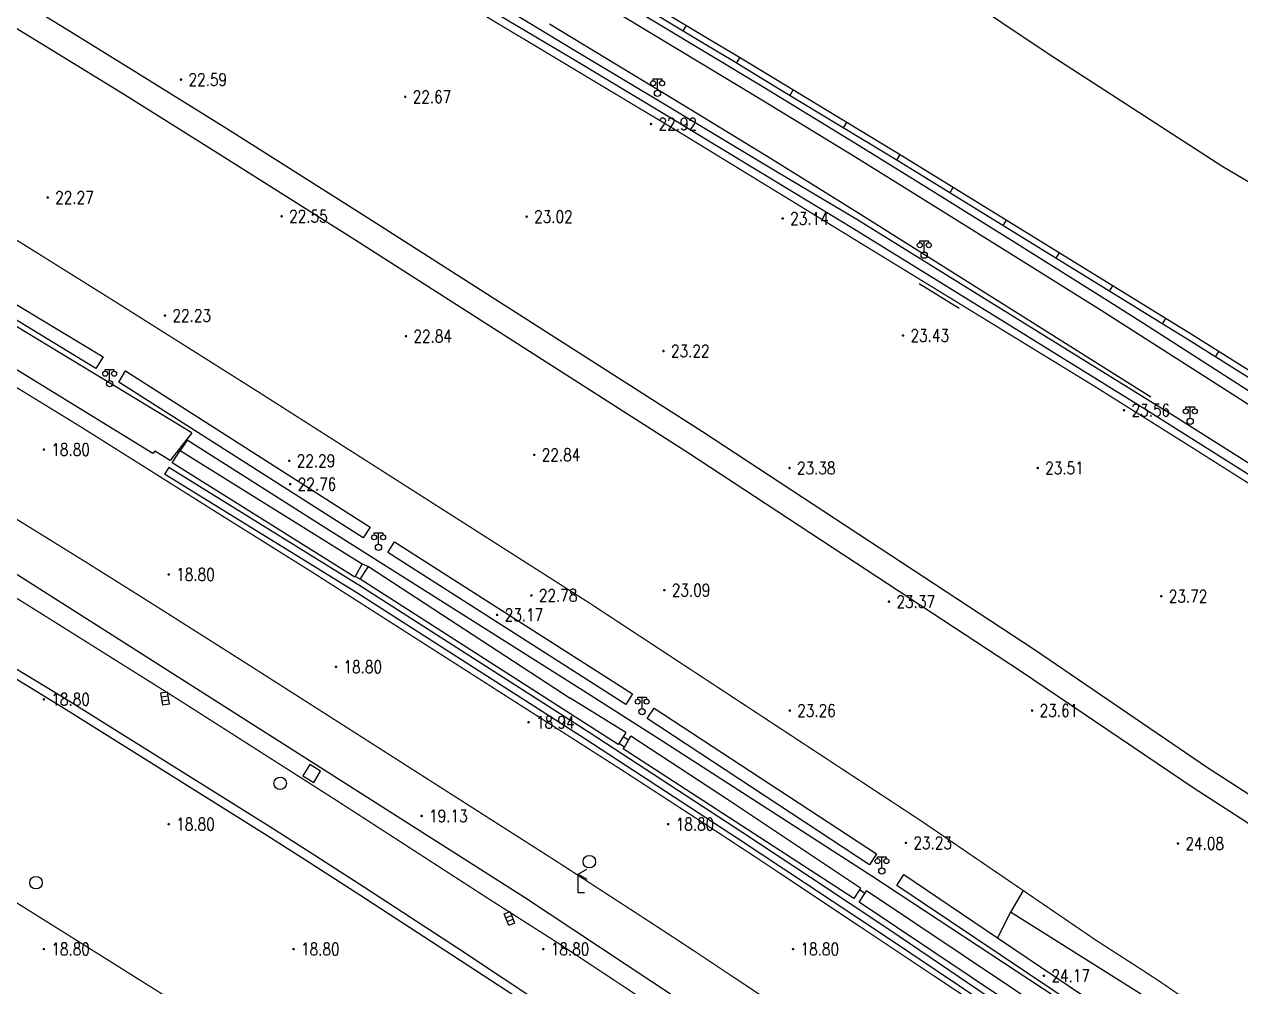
# Model space of a CAD drawing. Extents: x 404846 to 408477, y 3390929 to 3392894.
# Drawn here: x 407409.8 to 407507.2, y 3391771.4 to 3391848.4 of the extents above; entities that cross this region are included whole.
import ezdxf
from ezdxf.enums import TextEntityAlignment as Align

# ---------------------------------------------------------------- set-up
doc = ezdxf.new("R2010")
doc.units = 0
doc.header["$LTSCALE"] = 0.5
doc.layers.get('0').update_dxf_attribs({"linetype": 'CONTINUOUS'})
for name, color, linetype in [('DLDW', 11, 'CONTINUOUS'), ('DLSS', 4, 'CONTINUOUS'), ('DMTZ', 3, 'CONTINUOUS'), ('FZTZ', 7, 'CONTINUOUS'), ('GCD', 1, 'CONTINUOUS'), ('GXYZ', 2, 'CONTINUOUS'), ('JMD', 6, 'CONTINUOUS'), ('SXSS', 5, 'CONTINUOUS'), ('ZBTZ', 3, 'CONTINUOUS')]:
    doc.layers.add(name, color=color, linetype=linetype)
doc.styles.add('HZ', font='rs.shx', dxfattribs={"width": 0.8, "bigfont": 'hztxt.shx'})
doc.linetypes.add('10412', pattern='A,2,[158,AAA.SHX,S=1,R=0,X=0,Y=0],2,[151,AAA.SHX,S=1,R=0,X=0,Y=3],1e-11', length=4)
doc.linetypes.add('10421', pattern='A,2,[150,AAA.SHX,S=0.5,R=0,X=0,Y=0.5],1e-11', length=2)
doc.linetypes.add('10422', pattern='A,0.75,[150,AAA.SHX,S=0.5,R=0,X=0,Y=0.5],1.5,[177,AAA.SHX,S=1,R=0,X=0,Y=0.4],0.75', length=3)
doc.linetypes.add('1161', pattern='A,0,[149,AAA.SHX,S=0.15,R=0,X=0,Y=0],-1.6', length=1.6)
doc.linetypes.add('444', pattern='A,4.5,[145,AAA.SHX,S=1,R=0,X=0,Y=1],4.5,-0.5,[146,AAA.SHX,S=1,R=0,X=0,Y=0],-0.5', length=10)
doc.linetypes.add('732', pattern='A,9,-0.5,[162,AAA.SHX,S=1,R=0,X=0,Y=0],-0.5', length=10)

# ---------------------------------------------------------------- blocks, each defined once
blk = doc.blocks.new('gc097')
for p, q in [((-0.7, 2), (-0.7, 2.3)), ((-0.7, 2.3), (0.7, 2.3)), ((0, 0.5), (0, 2.3)), ((0.7, 2.3), (0.7, 2))]:
    blk.add_line(p, q)
for centre, radius in [((-0.7, 1.6), 0.4), ((0.73, 1.6), 0.4), ((0, 0), 0.5)]:
    blk.add_circle(centre, radius)
blk = doc.blocks.new('gc052')
for p, q in [((0, 3), (1.39, 3.8)), ((0, 3), (1.39, 2.2)), ((0, 0), (0, 3)), ((1, 0), (0, 0))]:
    blk.add_line(p, q)
blk = doc.blocks.new('GC200')
at = {"linetype": 'Continuous', "const_width": 0.2, "flags": 128}
blk.add_lwpolyline([(-0.1, 0, 1), (0.1, 0, 1)], format="xyb", close=True, dxfattribs=at)
blk = doc.blocks.new('gc188')
blk.add_circle((0, 0), 1)
blk = doc.blocks.new('gc041')
for p, q in [((-1, 0.5), (1, 0.5)), ((-1, -0.5), (-1, 0.5)), ((-0.33, 0.5), (-0.33, -0.5)), ((0.33, 0.5), (0.33, -0.5)), ((1, 0.5), (1, -0.5)), ((1, -0.5), (-1, -0.5))]:
    blk.add_line(p, q)

msp = doc.modelspace()

# ---------------------------------------------------------------- linework, layer by layer
at = {"layer": 'DLSS', "linetype": 'Continuous', "const_width": 0.1, "flags": 128}
for points, elevation in [([(407440.654, 3391852.712), (407450.259, 3391846.982), (407462.783, 3391839.473), (407495.515, 3391819.44), (407503.271, 3391814.572)], 23.14), ([(407455.09, 3391802.066), (407428.542, 3391818.993), (407417.165, 3391826.164), (407410.122, 3391830.567), (407404.474, 3391834.047), (407397.745, 3391838.164), (407380.451, 3391848.379)], 22.258), ([(407457.306, 3391788.94), (407432.845, 3391804.566), (407424.98, 3391809.488), (407414.314, 3391816.202), (407407.706, 3391820.253), (407378.733, 3391837.849)], 18.984), ([(407452.415, 3391781.407), (407428.019, 3391796.976), (407420.367, 3391801.827), (407414.885, 3391805.27), (407409.598, 3391808.543), (407395.259, 3391817.418), (407374.716, 3391829.907)], 18.986), ([(407422.207, 3391794.312), (407410.785, 3391801.476), (407400.884, 3391807.638), (407383.932, 3391818.106), (407374.564, 3391823.707)], 18.864), ([(407543.346, 3391788.747), (407517.366, 3391805.649), (407503.271, 3391814.572)], 24.055), ([(407413.478, 3391775.396), (407399.867, 3391783.918), (407389.99, 3391790.064), (407373.101, 3391800.494), (407367.089, 3391804.176)], 18.866), ([(407495.645, 3391775.072), (407489.779, 3391779.075), (407481.568, 3391784.678), (407455.09, 3391802.066)], 23.658), ([(407452.454, 3391774.917), (407447.04, 3391778.367), (407434.948, 3391786.184), (407422.207, 3391794.312)], 18.905), ([(407493.869, 3391764.759), (407479.536, 3391774.303), (407468.531, 3391781.631), (407465.254, 3391783.78), (407457.306, 3391788.94)], 18.956), ([(407488.89, 3391757.234), (407474.545, 3391766.836), (407463.578, 3391774.139), (407460.353, 3391776.254), (407452.415, 3391781.407)], 18.984), ([(407452.736, 3391750.049), (407435.769, 3391761.126), (407428.419, 3391765.916), (407424.071, 3391768.728), (407420.802, 3391770.799), (407413.478, 3391775.396)], 18.825), ([(407493.412, 3391747.436), (407492.158, 3391748.293), (407487.514, 3391751.498), (407481.514, 3391755.587), (407475.056, 3391759.942), (407466.174, 3391765.843), (407452.454, 3391774.917)], 18.905), ([(407533.803, 3391748.993), (407525.638, 3391754.636), (407520.741, 3391758.052), (407516.409, 3391761.107), (407514.227, 3391762.624), (407508.551, 3391766.419), (407500.779, 3391771.75), (407499.251, 3391772.752), (407495.645, 3391775.072)], 24.301)]:
    msp.add_lwpolyline(points, dxfattribs=dict(at, elevation=elevation))
at = {"layer": 'DMTZ', "linetype": '10422', "flags": 128}
for points, elevation in [([(407476.557, 3391833.345), (407469.549, 3391837.681), (407462.697, 3391841.89), (407451.865, 3391848.437)], 23.367), ([(407500.01, 3391818.566), (407476.557, 3391833.345)], 23.555), ([(407436.862, 3391805.226), (407436.301, 3391804.218), (407436.273, 3391804.169), (407421.641, 3391813.313), (407422.264, 3391814.31)], 21.432), ([(407436.698, 3391803.997), (407437.353, 3391805.019)], 21.585), ([(407436.698, 3391803.997), (407436.301, 3391804.218)], 20.966), ([(407457.957, 3391791.713), (407457.743, 3391791.366), (407457.413, 3391790.833), (407457.366, 3391790.757), (407436.698, 3391803.997)], 21.954), ([(407476.763, 3391779.252), (407476.674, 3391779.113), (407476.233, 3391778.425), (407457.756, 3391790.406), (407457.851, 3391790.562), (407458.177, 3391791.098), (407458.379, 3391791.43)], 22.153), ([(407457.851, 3391790.562), (407457.413, 3391790.833)], 21.16), ([(407491.601, 3391768.117), (407476.667, 3391778.149), (407477.099, 3391778.841), (407477.232, 3391779.053)], 22.264)]:
    msp.add_lwpolyline(points, dxfattribs=dict(at, elevation=elevation))
at = {"layer": 'DMTZ', "linetype": '10412', "flags": 128}
for points, elevation in [([(407423.205, 3391815.723), (407409.103, 3391824.257), (407392.381, 3391834.249), (407382.496, 3391840.077)], 21.814), ([(407454.3, 3391795.217), (407433.8, 3391808.166), (407422.837, 3391815.146)], 22.43), ([(407496.655, 3391767.713), (407477.668, 3391780.231), (407460.566, 3391791.239), (407454.3, 3391795.217)], 23.296)]:
    msp.add_lwpolyline(points, dxfattribs=dict(at, elevation=elevation))
at = {"layer": 'DMTZ', "linetype": '10422', "flags": 128}
for points, elevation in [([(407415.526, 3391820.863), (407395.386, 3391833.113), (407395.902, 3391833.987), (407416.1, 3391821.809), (407415.526, 3391820.863)], 22.466), ([(407436.942, 3391807.318), (407417.361, 3391819.776), (407417.896, 3391820.694), (407437.503, 3391808.175), (407436.942, 3391807.318)], 22.703), ([(407457.957, 3391793.955), (407438.897, 3391806.144), (407439.444, 3391806.999), (407458.504, 3391794.81), (407457.957, 3391793.955)], 23.181), ([(407477.474, 3391781.138), (407459.676, 3391792.849), (407460.231, 3391793.677), (407478.035, 3391782.002), (407477.474, 3391781.138)], 23.882), ([(407498.582, 3391766.791), (407479.681, 3391779.472), (407480.228, 3391780.35), (407487.741, 3391775.277), (407499.125, 3391767.592), (407498.582, 3391766.791)], 24.206)]:
    msp.add_lwpolyline(points, close=True, dxfattribs=dict(at, elevation=elevation))
at = {"layer": 'DMTZ', "linetype": '10421', "elevation": 24.176, "flags": 128}
msp.add_lwpolyline([(407532.821, 3391747.615), (407502.29, 3391768.854), (407488.788, 3391777.33)], dxfattribs=at)
at = {"layer": 'FZTZ', "linetype": 'Continuous', "elevation": 19.021, "flags": 128}
msp.add_lwpolyline([(407433.527, 3391788.623), (407432.653, 3391789.156), (407432.101, 3391788.251), (407432.975, 3391787.718), (407433.527, 3391788.623)], close=True, dxfattribs=at)
at = {"layer": 'GXYZ', "linetype": '732', "elevation": 23.804, "flags": 128}
for points in [[(407455.978, 3391851.272), (407469.007, 3391843.405), (407476.66, 3391838.74), (407482.046, 3391835.402), (407489.065, 3391831.019), (407496.528, 3391826.333), (407499.433, 3391824.496), (407507.708, 3391819.2), (407517.457, 3391812.873), (407526.613, 3391806.882), (407556.382, 3391787.345)], [(407455.489, 3391850.462), (407468.516, 3391842.596), (407476.164, 3391837.934), (407481.546, 3391834.599), (407488.563, 3391830.217), (407496.023, 3391825.532), (407498.925, 3391823.697), (407507.195, 3391818.405), (407516.94, 3391812.08), (407526.095, 3391806.09), (407555.863, 3391786.553)]]:
    msp.add_lwpolyline(points, dxfattribs=at)
at = {"layer": 'JMD', "linetype": '444', "flags": 128}
for points, elevation in [([(407449.861, 3391778.516), (407407.492, 3391805.45), (407375.351, 3391825.009)], 21.965), ([(407491.789, 3391750.47), (407474.372, 3391762.278), (407449.861, 3391778.516)], 22.062)]:
    msp.add_lwpolyline(points, dxfattribs=dict(at, elevation=elevation))
at = {"layer": 'SXSS', "linetype": 'Continuous'}
for p, q in [((407462.795, 3391848.343), (407462.537, 3391847.915)), ((407467.075, 3391845.759), (407466.816, 3391845.331)), ((407471.354, 3391843.171), (407471.095, 3391842.744)), ((407475.632, 3391840.584), (407475.373, 3391840.156)), ((407479.91, 3391837.996), (407479.652, 3391837.568)), ((407484.167, 3391835.373), (407483.905, 3391834.948)), ((407488.423, 3391832.748), (407488.16, 3391832.323)), ((407492.678, 3391830.123), (407492.416, 3391829.698)), ((407496.934, 3391827.498), (407496.671, 3391827.073)), ((407501.189, 3391824.873), (407500.927, 3391824.448)), ((407505.435, 3391822.233), (407505.17, 3391821.809))]:
    msp.add_line(p, q, dxfattribs=at)
at = {"layer": 'SXSS', "linetype": '10422', "elevation": 24.672, "flags": 128}
msp.add_lwpolyline([(407563.867, 3391783.717), (407561.331, 3391785.46), (407558.282, 3391787.557), (407554.084, 3391790.343), (407550.015, 3391793.045), (407534.862, 3391802.898), (407525.572, 3391808.87), (407514.409, 3391816.018), (407503.049, 3391823.138), (407479.883, 3391837.428), (407470.472, 3391843.12), (407466.4, 3391845.582), (407464.517, 3391846.72), (407455.1, 3391852.403), (407442.995, 3391859.595), (407433.573, 3391865.066), (407422.628, 3391871.488), (407417.956, 3391874.179), (407414.229, 3391876.293), (407411.396, 3391877.859), (407403.508, 3391882.028), (407397.953, 3391885.145)], dxfattribs=at)
at = {"layer": 'SXSS', "color": 7, "linetype": 'Continuous', "elevation": 24.672, "flags": 128}
msp.add_lwpolyline([(407564.15, 3391784.129), (407561.614, 3391785.872), (407558.562, 3391787.971), (407554.361, 3391790.76), (407550.29, 3391793.463), (407535.133, 3391803.318), (407525.842, 3391809.291), (407514.677, 3391816.44), (407503.313, 3391823.563), (407480.144, 3391837.855), (407470.731, 3391843.548), (407466.659, 3391846.01), (407464.776, 3391847.148), (407455.357, 3391852.832), (407443.248, 3391860.026), (407433.825, 3391865.498), (407422.879, 3391871.92), (407418.204, 3391874.613), (407414.473, 3391876.729), (407411.634, 3391878.299), (407403.747, 3391882.467), (407398.198, 3391885.581)], dxfattribs=at)
at = {"layer": 'SXSS', "linetype": 'Continuous', "flags": 128}
for points, elevation in [([(407453.941, 3391869.76), (407461.234, 3391865.48), (407462.207, 3391864.908), (407467.818, 3391861.59), (407472.265, 3391858.924), (407475.609, 3391856.871), (407477.76, 3391855.497), (407480.504, 3391853.688), (407491.883, 3391846.032)], 15.578), ([(407441.378, 3391853.912), (407454.122, 3391846.214), (407461.318, 3391841.898), (407469.947, 3391836.713), (407476.463, 3391832.829)], 22.644), ([(407440.984, 3391853.258), (407453.774, 3391845.632), (407460.968, 3391841.318), (407470.776, 3391835.354), (407476.055, 3391832.172)], 22.725), ([(407491.883, 3391846.032), (407505.789, 3391837.052), (407509.634, 3391834.787)], 15.855), ([(407476.463, 3391832.829), (407487.996, 3391825.684), (407499.944, 3391818.29), (407501.971, 3391817.021), (407508.41, 3391812.95), (407516.177, 3391807.988), (407524.927, 3391802.356), (407533.176, 3391797.009), (407535.897, 3391795.232), (407547.145, 3391787.804)], 23.671), ([(407476.055, 3391832.172), (407487.588, 3391825.026), (407499.535, 3391817.633), (407501.56, 3391816.366), (407507.994, 3391812.297), (407515.759, 3391807.336), (407524.507, 3391801.706), (407532.753, 3391796.36), (407535.473, 3391794.584), (407546.603, 3391787.18)], 23.671), ([(407481.466, 3391827.682), (407484.676, 3391825.714)], 22.949), ([(407421.374, 3391812.957), (407421.033, 3391812.415)], 18.953), ([(407455.022, 3391791.721), (407436.799, 3391803.378), (407421.374, 3391812.957)], 18.939), ([(407454.685, 3391791.206), (407436.415, 3391802.9), (407421.033, 3391812.415)], 18.923), ([(407495.527, 3391764.765), (407479.108, 3391775.898), (407472.769, 3391780.102), (407467.326, 3391783.686), (407455.022, 3391791.721)], 18.992), ([(407495.237, 3391764.34), (407478.767, 3391775.386), (407472.429, 3391779.589), (407466.989, 3391783.171), (407454.685, 3391791.206)], 19.003)]:
    msp.add_lwpolyline(points, dxfattribs=dict(at, elevation=elevation))
at = {"layer": 'ZBTZ', "linetype": '1161', "flags": 128}
for points, elevation in [([(407464.109, 3391815.801), (407437.362, 3391832.896), (407425.924, 3391840.105), (407418.882, 3391844.508), (407413.143, 3391848.045), (407406.299, 3391852.232), (407387.137, 3391863.261)], 22.259), ([(407462.992, 3391814.1), (407436.271, 3391831.177), (407424.842, 3391838.381), (407417.809, 3391842.778), (407412.078, 3391846.31), (407405.243, 3391850.491), (407387.859, 3391860.816)], 22.231), ([(407421.471, 3391813.503), (407420.243, 3391814.256), (407420.093, 3391814.068), (407408.44, 3391821.223), (407379.171, 3391839.006)], 18.979), ([(407413.132, 3391794.381), (407408.247, 3391797.349), (407398.331, 3391803.52), (407381.394, 3391813.979), (407372.121, 3391819.652)], 18.866), ([(407412.716, 3391793.801), (407407.884, 3391796.76), (407397.967, 3391802.931), (407381.032, 3391813.389), (407371.847, 3391818.98)], 18.882), ([(407423.205, 3391815.723), (407421.471, 3391813.503)], 20.547), ([(407504.546, 3391788.895), (407490.706, 3391798.334), (407464.109, 3391815.801)], 23.601), ([(407422.837, 3391815.146), (407422.264, 3391814.31), (407436.862, 3391805.226), (407437.353, 3391805.019), (407453.499, 3391794.484)], 21.618), ([(407503.478, 3391787.236), (407489.578, 3391796.641), (407462.992, 3391814.1)], 23.601), ([(407451.89, 3391769.55), (407444.474, 3391774.46), (407437.042, 3391779.302), (407432.697, 3391782.112), (407429.374, 3391784.218), (407413.132, 3391794.381)], 18.853), ([(407457.957, 3391791.713), (407453.499, 3391794.484)], 21.958), ([(407451.529, 3391769.002), (407444.083, 3391773.861), (407436.653, 3391778.702), (407432.312, 3391781.51), (407428.993, 3391783.614), (407412.716, 3391793.801)], 18.853), ([(407458.177, 3391791.098), (407457.743, 3391791.366)], 21.514), ([(407476.763, 3391779.252), (407466.12, 3391786.351), (407458.379, 3391791.43)], 22.066), ([(407543.351, 3391762.384), (407535.063, 3391768.108), (407530.198, 3391771.5), (407525.796, 3391774.605), (407523.502, 3391776.199), (407517.888, 3391779.952), (407509.93, 3391785.409), (407508.234, 3391786.522), (407504.546, 3391788.895)], 24.302), ([(407542.169, 3391760.726), (407533.933, 3391766.49), (407529.065, 3391769.885), (407524.664, 3391772.988), (407522.391, 3391774.568), (407516.781, 3391778.318), (407508.831, 3391783.77), (407507.159, 3391784.867), (407503.478, 3391787.236)], 24.302), ([(407477.099, 3391778.841), (407476.674, 3391779.113)], 21.859), ([(407492.881, 3391768.568), (407477.232, 3391779.053)], 22.254), ([(407489.779, 3391779.075), (407488.788, 3391777.33), (407487.741, 3391775.277)], 23.768)]:
    msp.add_lwpolyline(points, dxfattribs=dict(at, elevation=elevation))

# ---------------------------------------------------------------- block references
at = {"layer": 'DLDW', "linetype": 'Continuous', "xscale": 0.5, "yscale": 0.5}
for p in [(407460.507, 3391842.911, 22.847), (407481.861, 3391829.945, 22.845), (407416.623, 3391819.651, 21.932), (407503.166, 3391816.642, 23.769), (407438.158, 3391806.55, 22.35), (407459.266, 3391793.391, 23.071), (407478.469, 3391780.623, 23.414)]:
    msp.add_blockref('gc097', p, dxfattribs=at)
at = {"layer": 'DLSS', "linetype": 'Continuous', "xscale": 0.5, "yscale": 0.5}
msp.add_blockref('gc052', (407454.149, 3391778.872, 18.901), dxfattribs=at)
at = {"layer": 'GCD', "linetype": 'Continuous'}
ref = msp.add_blockref('GC200', (407422.344, 3391844.005, 22.587), dxfattribs=dict(at, xscale=0.5, yscale=0.5, zscale=0.5))
ref.add_attrib('height', '22.59', dxfattribs={"linetype": 'Continuous', "height": 1, "style": 'HZ', "width": 0.8}).set_placement((407422.944, 3391844.005, 22.587), align=Align.MIDDLE_LEFT)
ref = msp.add_blockref('GC200', (407440.302, 3391842.63, 22.673), dxfattribs=dict(at, xscale=0.5, yscale=0.5, zscale=0.5))
ref.add_attrib('height', '22.67', dxfattribs={"linetype": 'Continuous', "height": 1, "style": 'HZ', "width": 0.8}).set_placement((407440.902, 3391842.63, 22.673), align=Align.MIDDLE_LEFT)
ref = msp.add_blockref('GC200', (407459.985, 3391840.451, 22.92), dxfattribs=dict(at, xscale=0.5, yscale=0.5, zscale=0.5))
ref.add_attrib('height', '22.92', dxfattribs={"linetype": 'Continuous', "height": 1, "style": 'HZ', "width": 0.8}).set_placement((407460.585, 3391840.451, 22.92), align=Align.MIDDLE_LEFT)
ref = msp.add_blockref('GC200', (407411.667, 3391834.565, 22.271), dxfattribs=dict(at, xscale=0.5, yscale=0.5, zscale=0.5))
ref.add_attrib('height', '22.27', dxfattribs={"linetype": 'Continuous', "height": 1, "style": 'HZ', "width": 0.8}).set_placement((407412.267, 3391834.565, 22.271), align=Align.MIDDLE_LEFT)
ref = msp.add_blockref('GC200', (407430.405, 3391833.06, 22.547), dxfattribs=dict(at, xscale=0.5, yscale=0.5, zscale=0.5))
ref.add_attrib('height', '22.55', dxfattribs={"linetype": 'Continuous', "height": 1, "style": 'HZ', "width": 0.8}).set_placement((407431.005, 3391833.06, 22.547), align=Align.MIDDLE_LEFT)
ref = msp.add_blockref('GC200', (407450.026, 3391833.031, 23.023), dxfattribs=dict(at, xscale=0.5, yscale=0.5, zscale=0.5))
ref.add_attrib('height', '23.02', dxfattribs={"linetype": 'Continuous', "height": 1, "style": 'HZ', "width": 0.8}).set_placement((407450.626, 3391833.031, 23.023), align=Align.MIDDLE_LEFT)
ref = msp.add_blockref('GC200', (407470.531, 3391832.883, 23.141), dxfattribs=dict(at, xscale=0.5, yscale=0.5, zscale=0.5))
ref.add_attrib('height', '23.14', dxfattribs={"linetype": 'Continuous', "height": 1, "style": 'HZ', "width": 0.8}).set_placement((407471.131, 3391832.883, 23.141), align=Align.MIDDLE_LEFT)
ref = msp.add_blockref('GC200', (407421.06, 3391825.109, 22.226), dxfattribs=dict(at, xscale=0.5, yscale=0.5, zscale=0.5))
ref.add_attrib('height', '22.23', dxfattribs={"linetype": 'Continuous', "height": 1, "style": 'HZ', "width": 0.8}).set_placement((407421.66, 3391825.109, 22.226), align=Align.MIDDLE_LEFT)
ref = msp.add_blockref('GC200', (407440.356, 3391823.457, 22.844), dxfattribs=dict(at, xscale=0.5, yscale=0.5, zscale=0.5))
ref.add_attrib('height', '22.84', dxfattribs={"linetype": 'Continuous', "height": 1, "style": 'HZ', "width": 0.8}).set_placement((407440.956, 3391823.457, 22.844), align=Align.MIDDLE_LEFT)
ref = msp.add_blockref('GC200', (407480.165, 3391823.511, 23.432), dxfattribs=dict(at, xscale=0.5, yscale=0.5, zscale=0.5))
ref.add_attrib('height', '23.43', dxfattribs={"linetype": 'Continuous', "height": 1, "style": 'HZ', "width": 0.8}).set_placement((407480.765, 3391823.511, 23.432), align=Align.MIDDLE_LEFT)
ref = msp.add_blockref('GC200', (407460.985, 3391822.273, 23.217), dxfattribs=dict(at, xscale=0.5, yscale=0.5, zscale=0.5))
ref.add_attrib('height', '23.22', dxfattribs={"linetype": 'Continuous', "height": 1, "style": 'HZ', "width": 0.8}).set_placement((407461.585, 3391822.273, 23.217), align=Align.MIDDLE_LEFT)
ref = msp.add_blockref('GC200', (407497.866, 3391817.528, 23.555), dxfattribs=dict(at, xscale=0.5, yscale=0.5, zscale=0.5))
ref.add_attrib('height', '23.56', dxfattribs={"linetype": 'Continuous', "height": 1, "style": 'HZ', "width": 0.8}).set_placement((407498.466, 3391817.528, 23.555), align=Align.MIDDLE_LEFT)
ref = msp.add_blockref('GC200', (407411.358, 3391814.379, 18.8), dxfattribs=dict(at, xscale=0.5, yscale=0.5, zscale=0.5))
ref.add_attrib('height', '18.80', dxfattribs={"linetype": 'Continuous', "height": 1, "style": 'HZ', "width": 0.8}).set_placement((407411.958, 3391814.379, 18.8), align=Align.MIDDLE_LEFT)
ref = msp.add_blockref('GC200', (407431.011, 3391813.479, 22.286), dxfattribs=dict(at, xscale=0.5, yscale=0.5, zscale=0.5))
ref.add_attrib('height', '22.29', dxfattribs={"linetype": 'Continuous', "height": 1, "style": 'HZ', "width": 0.8}).set_placement((407431.611, 3391813.479, 22.286), align=Align.MIDDLE_LEFT)
ref = msp.add_blockref('GC200', (407450.635, 3391813.958, 22.836), dxfattribs=dict(at, xscale=0.5, yscale=0.5, zscale=0.5))
ref.add_attrib('height', '22.84', dxfattribs={"linetype": 'Continuous', "height": 1, "style": 'HZ', "width": 0.8}).set_placement((407451.235, 3391813.958, 22.836), align=Align.MIDDLE_LEFT)
ref = msp.add_blockref('GC200', (407471.072, 3391812.902, 23.383), dxfattribs=dict(at, xscale=0.5, yscale=0.5, zscale=0.5))
ref.add_attrib('height', '23.38', dxfattribs={"linetype": 'Continuous', "height": 1, "style": 'HZ', "width": 0.8}).set_placement((407471.672, 3391812.902, 23.383), align=Align.MIDDLE_LEFT)
ref = msp.add_blockref('GC200', (407490.954, 3391812.905, 23.514), dxfattribs=dict(at, xscale=0.5, yscale=0.5, zscale=0.5))
ref.add_attrib('height', '23.51', dxfattribs={"linetype": 'Continuous', "height": 1, "style": 'HZ', "width": 0.8}).set_placement((407491.554, 3391812.905, 23.514), align=Align.MIDDLE_LEFT)
ref = msp.add_blockref('GC200', (407431.088, 3391811.609, 22.763), dxfattribs=dict(at, xscale=0.5, yscale=0.5, zscale=0.5))
ref.add_attrib('height', '22.76', dxfattribs={"linetype": 'Continuous', "height": 1, "style": 'HZ', "width": 0.8}).set_placement((407431.688, 3391811.609, 22.763), align=Align.MIDDLE_LEFT)
ref = msp.add_blockref('GC200', (407421.358, 3391804.379, 18.8), dxfattribs=dict(at, xscale=0.5, yscale=0.5, zscale=0.5))
ref.add_attrib('height', '18.80', dxfattribs={"linetype": 'Continuous', "height": 1, "style": 'HZ', "width": 0.8}).set_placement((407421.958, 3391804.379, 18.8), align=Align.MIDDLE_LEFT)
ref = msp.add_blockref('GC200', (407450.405, 3391802.701, 22.781), dxfattribs=dict(at, xscale=0.5, yscale=0.5, zscale=0.5))
ref.add_attrib('height', '22.78', dxfattribs={"linetype": 'Continuous', "height": 1, "style": 'HZ', "width": 0.8}).set_placement((407451.005, 3391802.701, 22.781), align=Align.MIDDLE_LEFT)
ref = msp.add_blockref('GC200', (407461.051, 3391803.124, 23.089), dxfattribs=dict(at, xscale=0.5, yscale=0.5, zscale=0.5))
ref.add_attrib('height', '23.09', dxfattribs={"linetype": 'Continuous', "height": 1, "style": 'HZ', "width": 0.8}).set_placement((407461.651, 3391803.124, 23.089), align=Align.MIDDLE_LEFT)
ref = msp.add_blockref('GC200', (407500.853, 3391802.635, 23.722), dxfattribs=dict(at, xscale=0.5, yscale=0.5, zscale=0.5))
ref.add_attrib('height', '23.72', dxfattribs={"linetype": 'Continuous', "height": 1, "style": 'HZ', "width": 0.8}).set_placement((407501.453, 3391802.635, 23.722), align=Align.MIDDLE_LEFT)
ref = msp.add_blockref('GC200', (407479.041, 3391802.201, 23.368), dxfattribs=dict(at, xscale=0.5, yscale=0.5, zscale=0.5))
ref.add_attrib('height', '23.37', dxfattribs={"linetype": 'Continuous', "height": 1, "style": 'HZ', "width": 0.8}).set_placement((407479.641, 3391802.201, 23.368), align=Align.MIDDLE_LEFT)
ref = msp.add_blockref('GC200', (407447.661, 3391801.141, 23.168), dxfattribs=dict(at, xscale=0.5, yscale=0.5, zscale=0.5))
ref.add_attrib('height', '23.17', dxfattribs={"linetype": 'Continuous', "height": 1, "style": 'HZ', "width": 0.8}).set_placement((407448.261, 3391801.141, 23.168), align=Align.MIDDLE_LEFT)
ref = msp.add_blockref('GC200', (407434.756, 3391796.98, 18.8), dxfattribs=dict(at, xscale=0.5, yscale=0.5, zscale=0.5))
ref.add_attrib('height', '18.80', dxfattribs={"linetype": 'Continuous', "height": 1, "style": 'HZ', "width": 0.8}).set_placement((407435.356, 3391796.98, 18.8), align=Align.MIDDLE_LEFT)
ref = msp.add_blockref('GC200', (407411.358, 3391794.379, 18.8), dxfattribs=dict(at, xscale=0.5, yscale=0.5, zscale=0.5))
ref.add_attrib('height', '18.80', dxfattribs={"linetype": 'Continuous', "height": 1, "style": 'HZ', "width": 0.8}).set_placement((407411.958, 3391794.379, 18.8), align=Align.MIDDLE_LEFT)
ref = msp.add_blockref('GC200', (407471.094, 3391793.477, 23.255), dxfattribs=dict(at, xscale=0.5, yscale=0.5, zscale=0.5))
ref.add_attrib('height', '23.26', dxfattribs={"linetype": 'Continuous', "height": 1, "style": 'HZ', "width": 0.8}).set_placement((407471.694, 3391793.477, 23.255), align=Align.MIDDLE_LEFT)
ref = msp.add_blockref('GC200', (407490.506, 3391793.482, 23.607), dxfattribs=dict(at, xscale=0.5, yscale=0.5, zscale=0.5))
ref.add_attrib('height', '23.61', dxfattribs={"linetype": 'Continuous', "height": 1, "style": 'HZ', "width": 0.8}).set_placement((407491.106, 3391793.482, 23.607), align=Align.MIDDLE_LEFT)
ref = msp.add_blockref('GC200', (407450.181, 3391792.543, 18.94), dxfattribs=dict(at, xscale=0.5, yscale=0.5, zscale=0.5))
ref.add_attrib('height', '18.94', dxfattribs={"linetype": 'Continuous', "height": 1, "style": 'HZ', "width": 0.8}).set_placement((407450.781, 3391792.543, 18.94), align=Align.MIDDLE_LEFT)
ref = msp.add_blockref('GC200', (407441.612, 3391785.038, 19.127), dxfattribs=dict(at, xscale=0.5, yscale=0.5, zscale=0.5))
ref.add_attrib('height', '19.13', dxfattribs={"linetype": 'Continuous', "height": 1, "style": 'HZ', "width": 0.8}).set_placement((407442.212, 3391785.038, 19.127), align=Align.MIDDLE_LEFT)
ref = msp.add_blockref('GC200', (407421.358, 3391784.379, 18.8), dxfattribs=dict(at, xscale=0.5, yscale=0.5, zscale=0.5))
ref.add_attrib('height', '18.80', dxfattribs={"linetype": 'Continuous', "height": 1, "style": 'HZ', "width": 0.8}).set_placement((407421.958, 3391784.379, 18.8), align=Align.MIDDLE_LEFT)
ref = msp.add_blockref('GC200', (407461.358, 3391784.379, 18.8), dxfattribs=dict(at, xscale=0.5, yscale=0.5, zscale=0.5))
ref.add_attrib('height', '18.80', dxfattribs={"linetype": 'Continuous', "height": 1, "style": 'HZ', "width": 0.8}).set_placement((407461.958, 3391784.379, 18.8), align=Align.MIDDLE_LEFT)
ref = msp.add_blockref('GC200', (407480.4, 3391782.881, 23.228), dxfattribs=dict(at, xscale=0.5, yscale=0.5, zscale=0.5))
ref.add_attrib('height', '23.23', dxfattribs={"linetype": 'Continuous', "height": 1, "style": 'HZ', "width": 0.8}).set_placement((407481, 3391782.881, 23.228), align=Align.MIDDLE_LEFT)
ref = msp.add_blockref('GC200', (407502.187, 3391782.828, 24.082), dxfattribs=dict(at, xscale=0.5, yscale=0.5, zscale=0.5))
ref.add_attrib('height', '24.08', dxfattribs={"linetype": 'Continuous', "height": 1, "style": 'HZ', "width": 0.8}).set_placement((407502.787, 3391782.828, 24.082), align=Align.MIDDLE_LEFT)
ref = msp.add_blockref('GC200', (407411.358, 3391774.379, 18.8), dxfattribs=dict(at, xscale=0.5, yscale=0.5, zscale=0.5))
ref.add_attrib('height', '18.80', dxfattribs={"linetype": 'Continuous', "height": 1, "style": 'HZ', "width": 0.8}).set_placement((407411.958, 3391774.379, 18.8), align=Align.MIDDLE_LEFT)
ref = msp.add_blockref('GC200', (407431.358, 3391774.379, 18.8), dxfattribs=dict(at, xscale=0.5, yscale=0.5, zscale=0.5))
ref.add_attrib('height', '18.80', dxfattribs={"linetype": 'Continuous', "height": 1, "style": 'HZ', "width": 0.8}).set_placement((407431.958, 3391774.379, 18.8), align=Align.MIDDLE_LEFT)
ref = msp.add_blockref('GC200', (407451.358, 3391774.379, 18.8), dxfattribs=dict(at, xscale=0.5, yscale=0.5, zscale=0.5))
ref.add_attrib('height', '18.80', dxfattribs={"linetype": 'Continuous', "height": 1, "style": 'HZ', "width": 0.8}).set_placement((407451.958, 3391774.379, 18.8), align=Align.MIDDLE_LEFT)
ref = msp.add_blockref('GC200', (407471.358, 3391774.379, 18.8), dxfattribs=dict(at, xscale=0.5, yscale=0.5, zscale=0.5))
ref.add_attrib('height', '18.80', dxfattribs={"linetype": 'Continuous', "height": 1, "style": 'HZ', "width": 0.8}).set_placement((407471.958, 3391774.379, 18.8), align=Align.MIDDLE_LEFT)
ref = msp.add_blockref('GC200', (407491.452, 3391772.245, 24.169), dxfattribs=dict(at, xscale=0.5, yscale=0.5, zscale=0.5))
ref.add_attrib('height', '24.17', dxfattribs={"linetype": 'Continuous', "height": 1, "style": 'HZ', "width": 0.8}).set_placement((407492.052, 3391772.245, 24.169), align=Align.MIDDLE_LEFT)
at = {"layer": 'GXYZ', "linetype": 'Continuous', "xscale": 0.5, "yscale": 0.5}
for p, rotation in [((407421.065, 3391794.434, 18.887), 279.301909900342), ((407448.644, 3391776.824, 18.486), 111.6544590450631)]:
    msp.add_blockref('gc041', p, dxfattribs=dict(at, rotation=rotation))
for p in [(407430.282, 3391787.651, 18.69), (407455.051, 3391781.375, 19.041), (407410.733, 3391779.692, 19.121)]:
    msp.add_blockref('gc188', p, dxfattribs=at)

doc.saveas('drawing.dxf')
